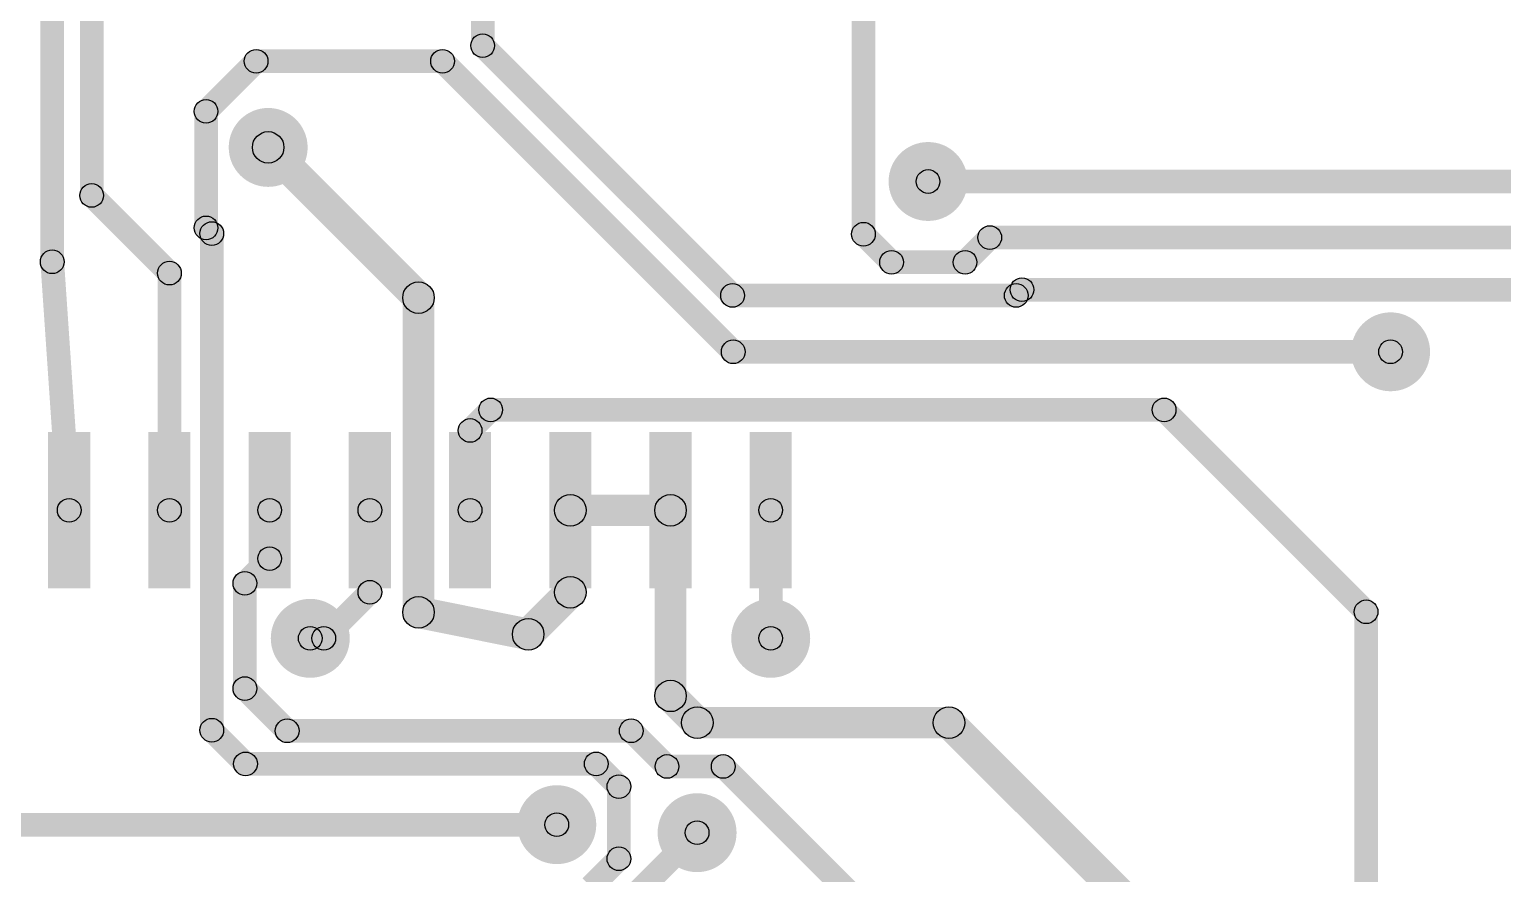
# Model space of a CAD drawing. Header units: millimetres. Extents: x 0 to 3.58, y 0 to 2.95.
# Drawn here: x 2.077 to 2.812, y 0.905 to 1.327 of the extents above; entities that cross this region are included whole.
import ezdxf

# ---------------------------------------------------------------- set-up
doc = ezdxf.new("R2010")
doc.units = ezdxf.units.MM
doc.header["$MEASUREMENT"] = 0
doc.layers.add('BottomLayer', color=5, linetype='Continuous')
doc.layers.add('ViaHoleLayer', color=16, linetype='Continuous')

# ---------------------------------------------------------------- blocks, each defined once
blk = doc.blocks.new('SOIC127PX1032X265_28N_B_51')
at = {"layer": 'BottomLayer'}
for points in [[(-0.224, 0.3355), (-0.146, 0.3355), (-0.146, 0.3145), (-0.224, 0.3145)], [(0.146, 0.3355), (0.224, 0.3355), (0.224, 0.3145), (0.146, 0.3145)], [(-0.224, 0.2855), (-0.146, 0.2855), (-0.146, 0.2645), (-0.224, 0.2645)], [(0.146, 0.2855), (0.224, 0.2855), (0.224, 0.2645), (0.146, 0.2645)], [(-0.224, 0.2355), (-0.146, 0.2355), (-0.146, 0.2145), (-0.224, 0.2145)], [(0.146, 0.2355), (0.224, 0.2355), (0.224, 0.2145), (0.146, 0.2145)], [(-0.224, 0.1855), (-0.146, 0.1855), (-0.146, 0.1645), (-0.224, 0.1645)], [(0.146, 0.1855), (0.224, 0.1855), (0.224, 0.1645), (0.146, 0.1645)], [(-0.224, 0.1355), (-0.146, 0.1355), (-0.146, 0.1145), (-0.224, 0.1145)], [(0.146, 0.1355), (0.224, 0.1355), (0.224, 0.1145), (0.146, 0.1145)], [(-0.224, 0.0855), (-0.146, 0.0855), (-0.146, 0.0645), (-0.224, 0.0645)], [(0.146, 0.0855), (0.224, 0.0855), (0.224, 0.0645), (0.146, 0.0645)], [(-0.224, 0.0355), (-0.146, 0.0355), (-0.146, 0.0145), (-0.224, 0.0145)], [(0.146, 0.0355), (0.224, 0.0355), (0.224, 0.0145), (0.146, 0.0145)], [(-0.224, -0.0145), (-0.146, -0.0145), (-0.146, -0.0355), (-0.224, -0.0355)], [(0.146, -0.0145), (0.224, -0.0145), (0.224, -0.0355), (0.146, -0.0355)], [(-0.224, -0.0645), (-0.146, -0.0645), (-0.146, -0.0855), (-0.224, -0.0855)], [(0.146, -0.0645), (0.224, -0.0645), (0.224, -0.0855), (0.146, -0.0855)], [(-0.224, -0.1145), (-0.146, -0.1145), (-0.146, -0.1355), (-0.224, -0.1355)], [(0.146, -0.1145), (0.224, -0.1145), (0.224, -0.1355), (0.146, -0.1355)], [(-0.224, -0.1645), (-0.146, -0.1645), (-0.146, -0.1855), (-0.224, -0.1855)], [(0.146, -0.1645), (0.224, -0.1645), (0.224, -0.1855), (0.146, -0.1855)], [(-0.224, -0.2145), (-0.146, -0.2145), (-0.146, -0.2355), (-0.224, -0.2355)], [(0.146, -0.2145), (0.224, -0.2145), (0.224, -0.2355), (0.146, -0.2355)], [(-0.224, -0.2645), (-0.146, -0.2645), (-0.146, -0.2855), (-0.224, -0.2855)], [(0.146, -0.2645), (0.224, -0.2645), (0.224, -0.2855), (0.146, -0.2855)], [(-0.224, -0.3145), (-0.146, -0.3145), (-0.146, -0.3355), (-0.224, -0.3355)], [(0.146, -0.3145), (0.224, -0.3145), (0.224, -0.3355), (0.146, -0.3355)]]:
    blk.add_hatch(color=5, dxfattribs=at).paths.add_polyline_path(points)

msp = doc.modelspace()

# ---------------------------------------------------------------- hatches: boundary and pattern name
at = {"layer": 'BottomLayer'}
for points in [[(2.30925, 1.31846), (2.29744, 1.31846), (2.29744, 1.38567), (2.30925, 1.38567)], [(2.09449, 1.21059), (2.08268, 1.21059), (2.08268, 1.36417), (2.09449, 1.36417)], [(2.11417, 1.24372), (2.10236, 1.24372), (2.10236, 1.36417), (2.11417, 1.36417)], [(2.49923, 1.22435), (2.48742, 1.22435), (2.48742, 1.36567), (2.49923, 1.36567)], [(2.19032, 1.30476), (2.19032, 1.31657), (2.28332, 1.31657), (2.28332, 1.30476)], [(2.29917, 1.31428), (2.30752, 1.32263), (2.43216, 1.19799), (2.42381, 1.18964)], [(2.1695, 1.28149), (2.16115, 1.28985), (2.18615, 1.31485), (2.1945, 1.30649)], [(2.27915, 1.30649), (2.2875, 1.31485), (2.4325, 1.16985), (2.42415, 1.16149)], [(2.17123, 1.22753), (2.15942, 1.22753), (2.15942, 1.28567), (2.17123, 1.28567)], [(2.19076, 1.2621), (2.20189, 1.27324), (2.27689, 1.19824), (2.26576, 1.1871)], [(2.52555, 1.24476), (2.52555, 1.25657), (2.86667, 1.25657), (2.86667, 1.24476)], [(2.10409, 1.23955), (2.11244, 1.2479), (2.15122, 1.20912), (2.14287, 1.20077)], [(2.16115, 1.22335), (2.1695, 1.2317), (2.17235, 1.22885), (2.164, 1.22049)], [(2.48915, 1.22018), (2.4975, 1.22853), (2.5115, 1.21453), (2.50315, 1.20618)], [(2.55632, 1.21676), (2.55632, 1.22857), (3.01732, 1.22857), (3.01732, 1.21676)], [(2.17408, 0.97681), (2.16227, 0.97681), (2.16227, 1.22467), (2.17408, 1.22467)], [(2.54818, 1.20618), (2.53983, 1.21453), (2.55215, 1.22685), (2.5605, 1.21849)], [(2.50732, 1.20445), (2.50732, 1.21626), (2.54401, 1.21626), (2.54401, 1.20445)], [(2.08269, 1.21018), (2.09448, 1.21099), (2.10294, 1.08698), (2.09116, 1.08617)], [(2.15295, 1.08658), (2.14114, 1.08658), (2.14114, 1.20494), (2.15295, 1.20494)], [(2.42799, 1.18791), (2.42799, 1.19972), (2.56955, 1.19972), (2.56955, 1.18791)], [(2.57373, 1.18964), (2.56538, 1.19799), (2.56823, 1.20085), (2.57658, 1.19249)], [(2.5724, 1.19076), (2.5724, 1.20257), (2.82732, 1.20257), (2.82732, 1.19076)], [(2.2792, 1.03567), (2.26345, 1.03567), (2.26345, 1.19267), (2.2792, 1.19267)], [(2.42832, 1.15976), (2.42832, 1.17157), (2.75632, 1.17157), (2.75632, 1.15976)], [(2.30122, 1.12222), (2.29287, 1.13057), (2.30315, 1.14085), (2.3115, 1.13249)], [(2.30732, 1.13076), (2.30732, 1.14257), (2.64332, 1.14257), (2.64332, 1.13076)], [(2.63915, 1.13249), (2.6475, 1.14085), (2.74827, 1.04007), (2.73992, 1.03172)], [(2.30295, 1.08658), (2.29114, 1.08658), (2.29114, 1.1264), (2.30295, 1.1264)], [(2.34705, 1.0787), (2.34705, 1.09445), (2.39705, 1.09445), (2.39705, 1.0787)], [(2.20295, 1.06245), (2.19114, 1.06245), (2.19114, 1.08658), (2.20295, 1.08658)], [(2.25295, 1.04567), (2.24114, 1.04567), (2.24114, 1.08658), (2.25295, 1.08658)], [(2.35492, 1.04567), (2.33917, 1.04567), (2.33917, 1.08658), (2.35492, 1.08658)], [(2.40492, 0.99394), (2.38917, 0.99394), (2.38917, 1.08658), (2.40492, 1.08658)], [(2.45295, 1.02267), (2.44114, 1.02267), (2.44114, 1.08658), (2.45295, 1.08658)], [(2.18889, 1.04594), (2.18054, 1.05429), (2.19287, 1.06663), (2.20122, 1.05827)], [(2.33162, 1.0191), (2.32048, 1.03024), (2.34148, 1.05124), (2.35262, 1.0401)], [(2.19062, 0.99759), (2.17881, 0.99759), (2.17881, 1.05012), (2.19062, 1.05012)], [(2.22822, 1.01849), (2.21987, 1.02685), (2.24287, 1.04985), (2.25122, 1.04149)], [(2.26977, 1.02795), (2.27287, 1.04339), (2.3276, 1.03239), (2.3245, 1.01695)], [(2.75, 0.70473), (2.73819, 0.70473), (2.73819, 1.0359), (2.75, 1.0359)], [(2.21732, 1.01676), (2.21732, 1.02857), (2.22405, 1.02857), (2.22405, 1.01676)], [(2.18054, 0.99342), (2.18889, 1.00177), (2.20996, 0.9807), (2.20161, 0.97235)], [(2.39148, 0.98838), (2.40262, 0.99951), (2.416, 0.98613), (2.40486, 0.975)], [(2.41043, 0.97269), (2.41043, 0.98844), (2.53598, 0.98844), (2.53598, 0.97269)], [(2.53042, 0.975), (2.54155, 0.98613), (2.63116, 0.89652), (2.62003, 0.88539)], [(2.164, 0.97264), (2.17235, 0.98099), (2.18918, 0.96416), (2.18083, 0.95581)], [(2.20579, 0.97062), (2.20579, 0.98243), (2.37747, 0.98243), (2.37747, 0.97062)], [(2.3733, 0.97235), (2.38165, 0.9807), (2.39946, 0.96288), (2.39111, 0.95453)], [(2.18501, 0.95408), (2.18501, 0.96589), (2.36001, 0.96589), (2.36001, 0.95408)], [(2.35583, 0.95581), (2.36418, 0.96416), (2.3755, 0.95285), (2.36715, 0.94449)], [(2.39529, 0.9528), (2.39529, 0.96461), (2.42336, 0.96461), (2.42336, 0.9528)], [(2.41918, 0.95453), (2.42753, 0.96288), (2.50811, 0.8823), (2.49976, 0.87395)], [(2.37723, 0.91267), (2.36542, 0.91267), (2.36542, 0.94867), (2.37723, 0.94867)], [(1.91132, 0.92376), (1.91132, 0.93557), (2.34032, 0.93557), (2.34032, 0.92376)], [(2.30913, 0.81613), (2.30078, 0.82448), (2.40615, 0.92985), (2.4145, 0.92149)], [(2.3615, 0.89449), (2.35315, 0.90285), (2.36715, 0.91685), (2.3755, 0.90849)]]:
    msp.add_hatch(color=5, dxfattribs=at).paths.add_polyline_path(points)
h = msp.add_hatch(color=5, dxfattribs=at)
edge = h.paths.add_edge_path()
edge.add_arc((2.30335, 1.31846), 0.00591, 0, 360)
h = msp.add_hatch(color=5, dxfattribs=at)
edge = h.paths.add_edge_path()
edge.add_arc((2.30335, 1.31846), 0.00591, 0, 360)
h = msp.add_hatch(color=5, dxfattribs=at)
edge = h.paths.add_edge_path()
edge.add_arc((2.19032, 1.31067), 0.00591, 0, 360)
h = msp.add_hatch(color=5, dxfattribs=at)
edge = h.paths.add_edge_path()
edge.add_arc((2.19032, 1.31067), 0.00591, 0, 360)
h = msp.add_hatch(color=5, dxfattribs=at)
edge = h.paths.add_edge_path()
edge.add_arc((2.28332, 1.31067), 0.00591, 0, 360)
h = msp.add_hatch(color=5, dxfattribs=at)
edge = h.paths.add_edge_path()
edge.add_arc((2.28332, 1.31067), 0.00591, 0, 360)
h = msp.add_hatch(color=5, dxfattribs=at)
edge = h.paths.add_edge_path()
edge.add_arc((2.16532, 1.28567), 0.00591, 0, 360)
h = msp.add_hatch(color=5, dxfattribs=at)
edge = h.paths.add_edge_path()
edge.add_arc((2.16532, 1.28567), 0.00591, 0, 360)
h = msp.add_hatch(color=5, dxfattribs=at)
edge = h.paths.add_edge_path()
edge.add_arc((2.19632, 1.26767), 0.01969, 0, 360)
h = msp.add_hatch(color=5, dxfattribs=at)
edge = h.paths.add_edge_path()
edge.add_arc((2.19632, 1.26767), 0.00787, 0, 360)
h = msp.add_hatch(color=5, dxfattribs=at)
edge = h.paths.add_edge_path()
edge.add_arc((2.52555, 1.25067), 0.01969, 0, 360)
h = msp.add_hatch(color=5, dxfattribs=at)
edge = h.paths.add_edge_path()
edge.add_arc((2.10827, 1.24372), 0.00591, 0, 360)
h = msp.add_hatch(color=5, dxfattribs=at)
edge = h.paths.add_edge_path()
edge.add_arc((2.10827, 1.24372), 0.00591, 0, 360)
h = msp.add_hatch(color=5, dxfattribs=at)
edge = h.paths.add_edge_path()
edge.add_arc((2.52555, 1.25067), 0.00591, 0, 360)
h = msp.add_hatch(color=5, dxfattribs=at)
edge = h.paths.add_edge_path()
edge.add_arc((2.16532, 1.22753), 0.00591, 0, 360)
h = msp.add_hatch(color=5, dxfattribs=at)
edge = h.paths.add_edge_path()
edge.add_arc((2.16532, 1.22753), 0.00591, 0, 360)
h = msp.add_hatch(color=5, dxfattribs=at)
edge = h.paths.add_edge_path()
edge.add_arc((2.16818, 1.22467), 0.00591, 0, 360)
h = msp.add_hatch(color=5, dxfattribs=at)
edge = h.paths.add_edge_path()
edge.add_arc((2.16818, 1.22467), 0.00591, 0, 360)
h = msp.add_hatch(color=5, dxfattribs=at)
edge = h.paths.add_edge_path()
edge.add_arc((2.49332, 1.22435), 0.00591, 0, 360)
h = msp.add_hatch(color=5, dxfattribs=at)
edge = h.paths.add_edge_path()
edge.add_arc((2.49332, 1.22435), 0.00591, 0, 360)
h = msp.add_hatch(color=5, dxfattribs=at)
edge = h.paths.add_edge_path()
edge.add_arc((2.55632, 1.22267), 0.00591, 0, 360)
h = msp.add_hatch(color=5, dxfattribs=at)
edge = h.paths.add_edge_path()
edge.add_arc((2.55632, 1.22267), 0.00591, 0, 360)
h = msp.add_hatch(color=5, dxfattribs=at)
edge = h.paths.add_edge_path()
edge.add_arc((2.08858, 1.21059), 0.00591, 0, 360)
h = msp.add_hatch(color=5, dxfattribs=at)
edge = h.paths.add_edge_path()
edge.add_arc((2.08858, 1.21059), 0.00591, 0, 360)
h = msp.add_hatch(color=5, dxfattribs=at)
edge = h.paths.add_edge_path()
edge.add_arc((2.50732, 1.21035), 0.00591, 0, 360)
h = msp.add_hatch(color=5, dxfattribs=at)
edge = h.paths.add_edge_path()
edge.add_arc((2.50732, 1.21035), 0.00591, 0, 360)
h = msp.add_hatch(color=5, dxfattribs=at)
edge = h.paths.add_edge_path()
edge.add_arc((2.54401, 1.21035), 0.00591, 0, 360)
h = msp.add_hatch(color=5, dxfattribs=at)
edge = h.paths.add_edge_path()
edge.add_arc((2.54401, 1.21035), 0.00591, 0, 360)
h = msp.add_hatch(color=5, dxfattribs=at)
edge = h.paths.add_edge_path()
edge.add_arc((2.14705, 1.20494), 0.00591, 0, 360)
h = msp.add_hatch(color=5, dxfattribs=at)
edge = h.paths.add_edge_path()
edge.add_arc((2.14705, 1.20494), 0.00591, 0, 360)
h = msp.add_hatch(color=5, dxfattribs=at)
edge = h.paths.add_edge_path()
edge.add_arc((2.27132, 1.19267), 0.00787, 0, 360)
h = msp.add_hatch(color=5, dxfattribs=at)
edge = h.paths.add_edge_path()
edge.add_arc((2.27132, 1.19267), 0.00787, 0, 360)
h = msp.add_hatch(color=5, dxfattribs=at)
edge = h.paths.add_edge_path()
edge.add_arc((2.42799, 1.19382), 0.00591, 0, 360)
h = msp.add_hatch(color=5, dxfattribs=at)
edge = h.paths.add_edge_path()
edge.add_arc((2.42799, 1.19382), 0.00591, 0, 360)
h = msp.add_hatch(color=5, dxfattribs=at)
edge = h.paths.add_edge_path()
edge.add_arc((2.56955, 1.19382), 0.00591, 0, 360)
h = msp.add_hatch(color=5, dxfattribs=at)
edge = h.paths.add_edge_path()
edge.add_arc((2.56955, 1.19382), 0.00591, 0, 360)
h = msp.add_hatch(color=5, dxfattribs=at)
edge = h.paths.add_edge_path()
edge.add_arc((2.5724, 1.19667), 0.00591, 0, 360)
h = msp.add_hatch(color=5, dxfattribs=at)
edge = h.paths.add_edge_path()
edge.add_arc((2.5724, 1.19667), 0.00591, 0, 360)
h = msp.add_hatch(color=5, dxfattribs=at)
edge = h.paths.add_edge_path()
edge.add_arc((2.75632, 1.16567), 0.01969, 0, 360)
h = msp.add_hatch(color=5, dxfattribs=at)
edge = h.paths.add_edge_path()
edge.add_arc((2.42832, 1.16567), 0.00591, 0, 360)
h = msp.add_hatch(color=5, dxfattribs=at)
edge = h.paths.add_edge_path()
edge.add_arc((2.42832, 1.16567), 0.00591, 0, 360)
h = msp.add_hatch(color=5, dxfattribs=at)
edge = h.paths.add_edge_path()
edge.add_arc((2.75632, 1.16567), 0.00591, 0, 360)
h = msp.add_hatch(color=5, dxfattribs=at)
edge = h.paths.add_edge_path()
edge.add_arc((2.30732, 1.13667), 0.00591, 0, 360)
h = msp.add_hatch(color=5, dxfattribs=at)
edge = h.paths.add_edge_path()
edge.add_arc((2.30732, 1.13667), 0.00591, 0, 360)
h = msp.add_hatch(color=5, dxfattribs=at)
edge = h.paths.add_edge_path()
edge.add_arc((2.64332, 1.13667), 0.00591, 0, 360)
h = msp.add_hatch(color=5, dxfattribs=at)
edge = h.paths.add_edge_path()
edge.add_arc((2.64332, 1.13667), 0.00591, 0, 360)
h = msp.add_hatch(color=5, dxfattribs=at)
edge = h.paths.add_edge_path()
edge.add_arc((2.29705, 1.1264), 0.00591, 0, 360)
h = msp.add_hatch(color=5, dxfattribs=at)
edge = h.paths.add_edge_path()
edge.add_arc((2.29705, 1.1264), 0.00591, 0, 360)
h = msp.add_hatch(color=5, dxfattribs=at)
edge = h.paths.add_edge_path()
edge.add_arc((2.09705, 1.08658), 0.00591, 0, 360)
h = msp.add_hatch(color=5, dxfattribs=at)
edge = h.paths.add_edge_path()
edge.add_arc((2.14705, 1.08658), 0.00591, 0, 360)
h = msp.add_hatch(color=5, dxfattribs=at)
edge = h.paths.add_edge_path()
edge.add_arc((2.19705, 1.08658), 0.00591, 0, 360)
h = msp.add_hatch(color=5, dxfattribs=at)
edge = h.paths.add_edge_path()
edge.add_arc((2.24705, 1.08658), 0.00591, 0, 360)
h = msp.add_hatch(color=5, dxfattribs=at)
edge = h.paths.add_edge_path()
edge.add_arc((2.29705, 1.08658), 0.00591, 0, 360)
h = msp.add_hatch(color=5, dxfattribs=at)
edge = h.paths.add_edge_path()
edge.add_arc((2.34705, 1.08658), 0.00787, 0, 360)
h = msp.add_hatch(color=5, dxfattribs=at)
edge = h.paths.add_edge_path()
edge.add_arc((2.34705, 1.08658), 0.00787, 0, 360)
h = msp.add_hatch(color=5, dxfattribs=at)
edge = h.paths.add_edge_path()
edge.add_arc((2.39705, 1.08658), 0.00787, 0, 360)
h = msp.add_hatch(color=5, dxfattribs=at)
edge = h.paths.add_edge_path()
edge.add_arc((2.39705, 1.08658), 0.00787, 0, 360)
h = msp.add_hatch(color=5, dxfattribs=at)
edge = h.paths.add_edge_path()
edge.add_arc((2.44705, 1.08658), 0.00591, 0, 360)
h = msp.add_hatch(color=5, dxfattribs=at)
edge = h.paths.add_edge_path()
edge.add_arc((2.19705, 1.06245), 0.00591, 0, 360)
h = msp.add_hatch(color=5, dxfattribs=at)
edge = h.paths.add_edge_path()
edge.add_arc((2.19705, 1.06245), 0.00591, 0, 360)
h = msp.add_hatch(color=5, dxfattribs=at)
edge = h.paths.add_edge_path()
edge.add_arc((2.18471, 1.05012), 0.00591, 0, 360)
h = msp.add_hatch(color=5, dxfattribs=at)
edge = h.paths.add_edge_path()
edge.add_arc((2.18471, 1.05012), 0.00591, 0, 360)
h = msp.add_hatch(color=5, dxfattribs=at)
edge = h.paths.add_edge_path()
edge.add_arc((2.24705, 1.04567), 0.00591, 0, 360)
h = msp.add_hatch(color=5, dxfattribs=at)
edge = h.paths.add_edge_path()
edge.add_arc((2.24705, 1.04567), 0.00591, 0, 360)
h = msp.add_hatch(color=5, dxfattribs=at)
edge = h.paths.add_edge_path()
edge.add_arc((2.34705, 1.04567), 0.00787, 0, 360)
h = msp.add_hatch(color=5, dxfattribs=at)
edge = h.paths.add_edge_path()
edge.add_arc((2.34705, 1.04567), 0.00787, 0, 360)
h = msp.add_hatch(color=5, dxfattribs=at)
edge = h.paths.add_edge_path()
edge.add_arc((2.21732, 1.02267), 0.01969, 0, 360)
h = msp.add_hatch(color=5, dxfattribs=at)
edge = h.paths.add_edge_path()
edge.add_arc((2.27132, 1.03567), 0.00787, 0, 360)
h = msp.add_hatch(color=5, dxfattribs=at)
edge = h.paths.add_edge_path()
edge.add_arc((2.27132, 1.03567), 0.00787, 0, 360)
h = msp.add_hatch(color=5, dxfattribs=at)
edge = h.paths.add_edge_path()
edge.add_arc((2.44705, 1.02267), 0.01969, 0, 360)
h = msp.add_hatch(color=5, dxfattribs=at)
edge = h.paths.add_edge_path()
edge.add_arc((2.74409, 1.0359), 0.00591, 0, 360)
h = msp.add_hatch(color=5, dxfattribs=at)
edge = h.paths.add_edge_path()
edge.add_arc((2.74409, 1.0359), 0.00591, 0, 360)
h = msp.add_hatch(color=5, dxfattribs=at)
edge = h.paths.add_edge_path()
edge.add_arc((2.32605, 1.02467), 0.00787, 0, 360)
h = msp.add_hatch(color=5, dxfattribs=at)
edge = h.paths.add_edge_path()
edge.add_arc((2.32605, 1.02467), 0.00787, 0, 360)
h = msp.add_hatch(color=5, dxfattribs=at)
edge = h.paths.add_edge_path()
edge.add_arc((2.21732, 1.02267), 0.00591, 0, 360)
h = msp.add_hatch(color=5, dxfattribs=at)
edge = h.paths.add_edge_path()
edge.add_arc((2.22405, 1.02267), 0.00591, 0, 360)
h = msp.add_hatch(color=5, dxfattribs=at)
edge = h.paths.add_edge_path()
edge.add_arc((2.22405, 1.02267), 0.00591, 0, 360)
h = msp.add_hatch(color=5, dxfattribs=at)
edge = h.paths.add_edge_path()
edge.add_arc((2.44705, 1.02267), 0.00591, 0, 360)
h = msp.add_hatch(color=5, dxfattribs=at)
edge = h.paths.add_edge_path()
edge.add_arc((2.18471, 0.99759), 0.00591, 0, 360)
h = msp.add_hatch(color=5, dxfattribs=at)
edge = h.paths.add_edge_path()
edge.add_arc((2.18471, 0.99759), 0.00591, 0, 360)
h = msp.add_hatch(color=5, dxfattribs=at)
edge = h.paths.add_edge_path()
edge.add_arc((2.39705, 0.99394), 0.00787, 0, 360)
h = msp.add_hatch(color=5, dxfattribs=at)
edge = h.paths.add_edge_path()
edge.add_arc((2.39705, 0.99394), 0.00787, 0, 360)
h = msp.add_hatch(color=5, dxfattribs=at)
edge = h.paths.add_edge_path()
edge.add_arc((2.41043, 0.98056), 0.00787, 0, 360)
h = msp.add_hatch(color=5, dxfattribs=at)
edge = h.paths.add_edge_path()
edge.add_arc((2.41043, 0.98056), 0.00787, 0, 360)
h = msp.add_hatch(color=5, dxfattribs=at)
edge = h.paths.add_edge_path()
edge.add_arc((2.53598, 0.98056), 0.00787, 0, 360)
h = msp.add_hatch(color=5, dxfattribs=at)
edge = h.paths.add_edge_path()
edge.add_arc((2.53598, 0.98056), 0.00787, 0, 360)
h = msp.add_hatch(color=5, dxfattribs=at)
edge = h.paths.add_edge_path()
edge.add_arc((2.16818, 0.97681), 0.00591, 0, 360)
h = msp.add_hatch(color=5, dxfattribs=at)
edge = h.paths.add_edge_path()
edge.add_arc((2.16818, 0.97681), 0.00591, 0, 360)
h = msp.add_hatch(color=5, dxfattribs=at)
edge = h.paths.add_edge_path()
edge.add_arc((2.20579, 0.97652), 0.00591, 0, 360)
h = msp.add_hatch(color=5, dxfattribs=at)
edge = h.paths.add_edge_path()
edge.add_arc((2.20579, 0.97652), 0.00591, 0, 360)
h = msp.add_hatch(color=5, dxfattribs=at)
edge = h.paths.add_edge_path()
edge.add_arc((2.37747, 0.97652), 0.00591, 0, 360)
h = msp.add_hatch(color=5, dxfattribs=at)
edge = h.paths.add_edge_path()
edge.add_arc((2.37747, 0.97652), 0.00591, 0, 360)
h = msp.add_hatch(color=5, dxfattribs=at)
edge = h.paths.add_edge_path()
edge.add_arc((2.18501, 0.95999), 0.00591, 0, 360)
h = msp.add_hatch(color=5, dxfattribs=at)
edge = h.paths.add_edge_path()
edge.add_arc((2.18501, 0.95999), 0.00591, 0, 360)
h = msp.add_hatch(color=5, dxfattribs=at)
edge = h.paths.add_edge_path()
edge.add_arc((2.36001, 0.95999), 0.00591, 0, 360)
h = msp.add_hatch(color=5, dxfattribs=at)
edge = h.paths.add_edge_path()
edge.add_arc((2.36001, 0.95999), 0.00591, 0, 360)
h = msp.add_hatch(color=5, dxfattribs=at)
edge = h.paths.add_edge_path()
edge.add_arc((2.39529, 0.95871), 0.00591, 0, 360)
h = msp.add_hatch(color=5, dxfattribs=at)
edge = h.paths.add_edge_path()
edge.add_arc((2.39529, 0.95871), 0.00591, 0, 360)
h = msp.add_hatch(color=5, dxfattribs=at)
edge = h.paths.add_edge_path()
edge.add_arc((2.42336, 0.95871), 0.00591, 0, 360)
h = msp.add_hatch(color=5, dxfattribs=at)
edge = h.paths.add_edge_path()
edge.add_arc((2.42336, 0.95871), 0.00591, 0, 360)
h = msp.add_hatch(color=5, dxfattribs=at)
edge = h.paths.add_edge_path()
edge.add_arc((2.34032, 0.92967), 0.01969, 0, 360)
h = msp.add_hatch(color=5, dxfattribs=at)
edge = h.paths.add_edge_path()
edge.add_arc((2.37132, 0.94867), 0.00591, 0, 360)
h = msp.add_hatch(color=5, dxfattribs=at)
edge = h.paths.add_edge_path()
edge.add_arc((2.37132, 0.94867), 0.00591, 0, 360)
h = msp.add_hatch(color=5, dxfattribs=at)
edge = h.paths.add_edge_path()
edge.add_arc((2.41032, 0.92567), 0.01969, 0, 360)
h = msp.add_hatch(color=5, dxfattribs=at)
edge = h.paths.add_edge_path()
edge.add_arc((2.34032, 0.92967), 0.00591, 0, 360)
h = msp.add_hatch(color=5, dxfattribs=at)
edge = h.paths.add_edge_path()
edge.add_arc((2.41032, 0.92567), 0.00591, 0, 360)
h = msp.add_hatch(color=5, dxfattribs=at)
edge = h.paths.add_edge_path()
edge.add_arc((2.37132, 0.91267), 0.00591, 0, 360)
h = msp.add_hatch(color=5, dxfattribs=at)
edge = h.paths.add_edge_path()
edge.add_arc((2.37132, 0.91267), 0.00591, 0, 360)
at = {"layer": 'ViaHoleLayer'}
h = msp.add_hatch(color=16, dxfattribs=at)
edge = h.paths.add_edge_path()
edge.add_arc((2.19632, 1.26767), 0.01181, 0, 360)
h = msp.add_hatch(color=16, dxfattribs=at)
edge = h.paths.add_edge_path()
edge.add_arc((2.52555, 1.25067), 0.01181, 0, 360)
h = msp.add_hatch(color=16, dxfattribs=at)
edge = h.paths.add_edge_path()
edge.add_arc((2.75632, 1.16567), 0.01181, 0, 360)
h = msp.add_hatch(color=16, dxfattribs=at)
edge = h.paths.add_edge_path()
edge.add_arc((2.21732, 1.02267), 0.01181, 0, 360)
h = msp.add_hatch(color=16, dxfattribs=at)
edge = h.paths.add_edge_path()
edge.add_arc((2.44705, 1.02267), 0.01181, 0, 360)
h = msp.add_hatch(color=16, dxfattribs=at)
edge = h.paths.add_edge_path()
edge.add_arc((2.34032, 0.92967), 0.01181, 0, 360)
h = msp.add_hatch(color=16, dxfattribs=at)
edge = h.paths.add_edge_path()
edge.add_arc((2.41032, 0.92567), 0.01181, 0, 360)

# ---------------------------------------------------------------- linework, layer by layer
at = {"layer": 'BottomLayer'}
for centre, radius in [((2.30335, 1.31846), 0.00591), ((2.30335, 1.31846), 0.00591), ((2.19032, 1.31067), 0.00591), ((2.19032, 1.31067), 0.00591), ((2.28332, 1.31067), 0.00591), ((2.28332, 1.31067), 0.00591), ((2.16532, 1.28567), 0.00591), ((2.16532, 1.28567), 0.00591), ((2.19632, 1.26767), 0.00787), ((2.10827, 1.24372), 0.00591), ((2.10827, 1.24372), 0.00591), ((2.52555, 1.25067), 0.00591), ((2.16532, 1.22753), 0.00591), ((2.16532, 1.22753), 0.00591), ((2.16818, 1.22467), 0.00591), ((2.16818, 1.22467), 0.00591), ((2.49332, 1.22435), 0.00591), ((2.49332, 1.22435), 0.00591), ((2.55632, 1.22267), 0.00591), ((2.55632, 1.22267), 0.00591), ((2.08858, 1.21059), 0.00591), ((2.08858, 1.21059), 0.00591), ((2.50732, 1.21035), 0.00591), ((2.50732, 1.21035), 0.00591), ((2.54401, 1.21035), 0.00591), ((2.54401, 1.21035), 0.00591), ((2.14705, 1.20494), 0.00591), ((2.14705, 1.20494), 0.00591), ((2.27132, 1.19267), 0.00787), ((2.27132, 1.19267), 0.00787), ((2.42799, 1.19382), 0.00591), ((2.42799, 1.19382), 0.00591), ((2.56955, 1.19382), 0.00591), ((2.56955, 1.19382), 0.00591), ((2.5724, 1.19667), 0.00591), ((2.5724, 1.19667), 0.00591), ((2.42832, 1.16567), 0.00591), ((2.42832, 1.16567), 0.00591), ((2.75632, 1.16567), 0.00591), ((2.30732, 1.13667), 0.00591), ((2.30732, 1.13667), 0.00591), ((2.64332, 1.13667), 0.00591), ((2.64332, 1.13667), 0.00591), ((2.29705, 1.1264), 0.00591), ((2.29705, 1.1264), 0.00591), ((2.09705, 1.08658), 0.00591), ((2.14705, 1.08658), 0.00591), ((2.19705, 1.08658), 0.00591), ((2.24705, 1.08658), 0.00591), ((2.29705, 1.08658), 0.00591), ((2.34705, 1.08658), 0.00787), ((2.34705, 1.08658), 0.00787), ((2.39705, 1.08658), 0.00787), ((2.39705, 1.08658), 0.00787), ((2.44705, 1.08658), 0.00591), ((2.19705, 1.06245), 0.00591), ((2.19705, 1.06245), 0.00591), ((2.18471, 1.05012), 0.00591), ((2.18471, 1.05012), 0.00591), ((2.24705, 1.04567), 0.00591), ((2.24705, 1.04567), 0.00591), ((2.34705, 1.04567), 0.00787), ((2.34705, 1.04567), 0.00787), ((2.27132, 1.03567), 0.00787), ((2.27132, 1.03567), 0.00787), ((2.74409, 1.0359), 0.00591), ((2.74409, 1.0359), 0.00591), ((2.32605, 1.02467), 0.00787), ((2.32605, 1.02467), 0.00787), ((2.21732, 1.02267), 0.00591), ((2.22405, 1.02267), 0.00591), ((2.22405, 1.02267), 0.00591), ((2.44705, 1.02267), 0.00591), ((2.18471, 0.99759), 0.00591), ((2.18471, 0.99759), 0.00591), ((2.39705, 0.99394), 0.00787), ((2.39705, 0.99394), 0.00787), ((2.41043, 0.98056), 0.00787), ((2.41043, 0.98056), 0.00787), ((2.53598, 0.98056), 0.00787), ((2.53598, 0.98056), 0.00787), ((2.16818, 0.97681), 0.00591), ((2.16818, 0.97681), 0.00591), ((2.20579, 0.97652), 0.00591), ((2.20579, 0.97652), 0.00591), ((2.37747, 0.97652), 0.00591), ((2.37747, 0.97652), 0.00591), ((2.18501, 0.95999), 0.00591), ((2.18501, 0.95999), 0.00591), ((2.36001, 0.95999), 0.00591), ((2.36001, 0.95999), 0.00591), ((2.39529, 0.95871), 0.00591), ((2.39529, 0.95871), 0.00591), ((2.42336, 0.95871), 0.00591), ((2.42336, 0.95871), 0.00591), ((2.37132, 0.94867), 0.00591), ((2.37132, 0.94867), 0.00591), ((2.34032, 0.92967), 0.00591), ((2.41032, 0.92567), 0.00591), ((2.37132, 0.91267), 0.00591), ((2.37132, 0.91267), 0.00591)]:
    msp.add_circle(centre, radius, dxfattribs=at)

# ---------------------------------------------------------------- block references
at = {"rotation": 270}
msp.add_blockref('SOIC127PX1032X265_28N_B_51', (2.12205, 0.90157), dxfattribs=at)

doc.saveas('drawing.dxf')
